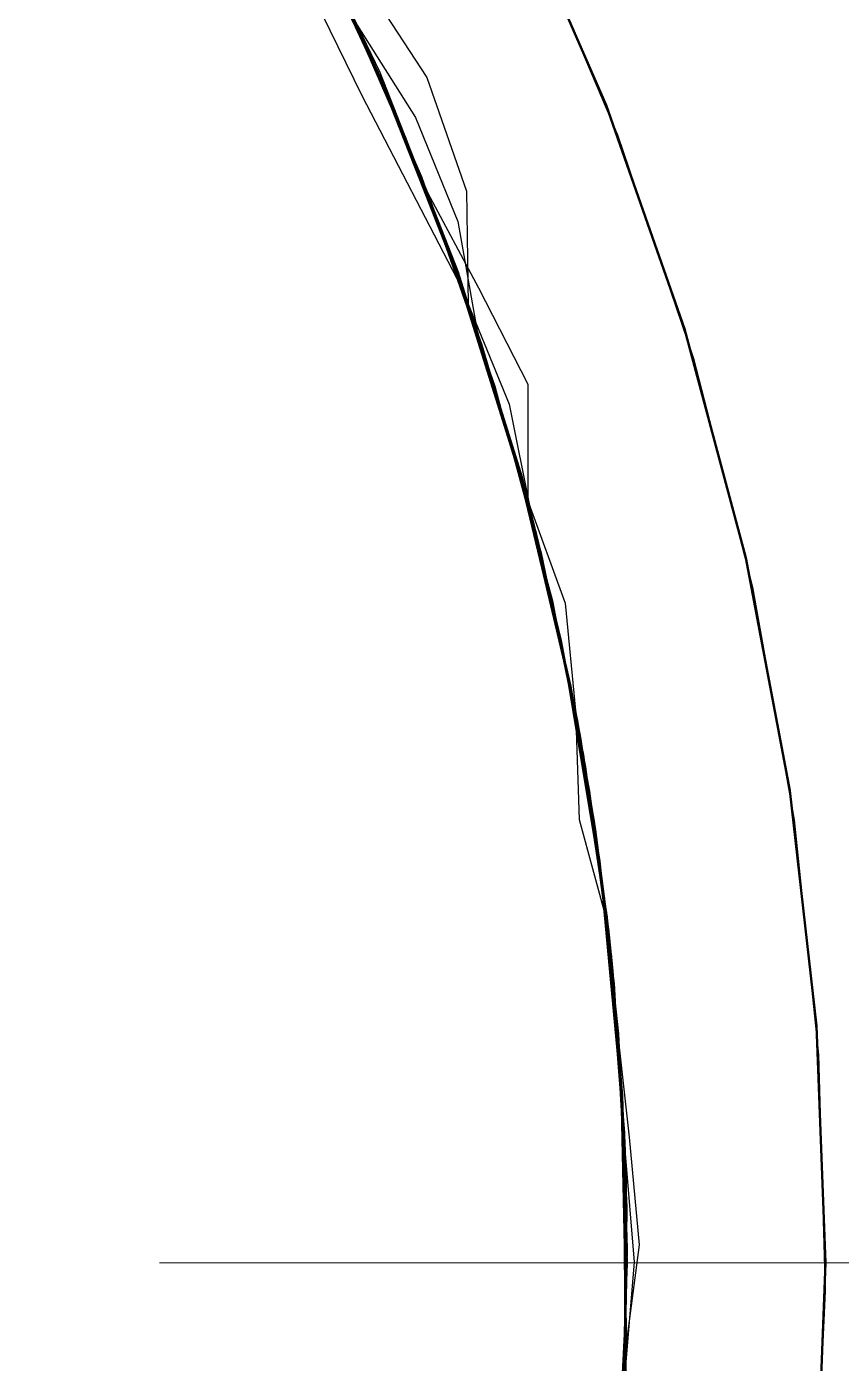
# Model space of a CAD drawing. Header units: millimetres. Extents: x 0 to 420, y 0 to 297.
# Drawn here: x 197.492 to 198.52, y 266.873 to 268.56 of the extents above; entities that cross this region are included whole.
import ezdxf

# ---------------------------------------------------------------- set-up
doc = ezdxf.new("R2010")
doc.units = ezdxf.units.MM
doc.linetypes.add('CENTER', pattern=[5.08, 3.175, -0.635, 0.635, -0.635])
doc.linetypes.add('DASHED', pattern=[1.524, 1.27, -0.254])
for name, color, linetype, lineweight in [('CENTER', 1, 'CENTER', 18), ('HIDDEN', 8, 'DASHED', 25), ('VISIBLE', 7, 'CONTINUOUS', 50)]:
    doc.layers.add(name, color=color, linetype=linetype, lineweight=lineweight)

msp = doc.modelspace()

# ---------------------------------------------------------------- linework, layer by layer
at = {"layer": 'CENTER'}
msp.add_line((187.49999, 266.99999), (201.50001, 266.99999), dxfattribs=at)
at = {"layer": 'HIDDEN'}
for points in [[(197.80932, 268.765), (197.92713, 268.52244)], [(197.81521, 268.75267), (197.91194, 268.55601)], [(197.81631, 268.74974), (197.93377, 268.50512)], [(197.82064, 268.74698), (197.93783, 268.50291)], [(197.82065, 268.74177), (197.93794, 268.49622)], [(197.82081, 268.74117), (197.93806, 268.49554)], [(197.8215, 268.7397), (197.9388, 268.49387)], [(197.82329, 268.73888), (197.94025, 268.49348)], [(197.82475, 268.7334), (197.94191, 268.48688)], [(197.82509, 268.73326), (197.94225, 268.487)], [(197.82567, 268.73156), (197.94281, 268.48496)], [(197.82624, 268.73095), (197.94325, 268.4845)], [(197.82692, 268.73207), (197.9436, 268.48577)], [(197.827, 268.72924), (197.94398, 268.48252)], [(197.82703, 268.7299), (197.94416, 268.48318)], [(197.82707, 268.73003), (197.94435, 268.48288)], [(197.82756, 268.72912), (197.94443, 268.4827)], [(197.82789, 268.72984), (197.9445, 268.48333)], [(197.82851, 268.72614), (197.94553, 268.47903)], [(197.82873, 268.72672), (197.94559, 268.47995)], [(197.82878, 268.7261), (197.94567, 268.47919)], [(197.82895, 268.72642), (197.94569, 268.47973)], [(197.82908, 268.7253), (197.94595, 268.47822)], [(197.82949, 268.7254), (197.9456, 268.47997)], [(197.82958, 268.72504), (197.94645, 268.47771)], [(197.82977, 268.72486), (197.94649, 268.4779)], [(197.82983, 268.72477), (197.94688, 268.47703)], [(197.82994, 268.72433), (197.94647, 268.47732)], [(197.84891, 268.7232), (197.99719, 268.49634)], [(197.79524, 268.7186), (197.91541, 268.47342)], [(197.831, 268.72235), (197.94756, 268.47536)], [(197.83117, 268.72125), (197.94799, 268.47353)], [(197.83126, 268.72196), (197.94806, 268.47423)], [(197.83139, 268.7214), (197.94795, 268.47405)], [(197.83144, 268.72156), (197.94805, 268.47427)], [(197.83211, 268.72034), (197.94856, 268.47307)], [(197.8322, 268.72017), (197.94867, 268.47286)], [(197.83294, 268.71826), (197.95026, 268.46842)], [(197.83323, 268.71796), (197.94955, 268.47055)], [(197.83349, 268.71763), (197.94975, 268.47019)], [(197.8336, 268.71743), (197.94996, 268.46977)], [(197.83362, 268.71691), (197.95012, 268.46917)], [(197.83387, 268.7167), (197.95051, 268.46842)], [(197.83427, 268.71617), (197.95052, 268.46862)], [(197.83448, 268.71572), (197.95091, 268.46745)], [(197.83518, 268.71436), (197.95148, 268.4662)], [(197.83519, 268.71435), (197.95116, 268.46697)], [(197.8352, 268.71433), (197.95147, 268.46624)], [(197.83523, 268.71427), (197.95132, 268.46659)], [(197.83531, 268.71376), (197.95165, 268.46554)], [(197.83534, 268.71409), (197.95161, 268.46596)], [(197.83535, 268.71403), (197.95145, 268.46603)], [(197.83546, 268.71383), (197.95177, 268.46553)], [(197.8358, 268.71314), (197.95268, 268.46335)], [(197.83581, 268.71288), (197.95403, 268.45984)], [(197.83605, 268.71266), (197.95208, 268.4648)], [(197.83612, 268.71241), (197.95257, 268.46356)], [(197.83621, 268.71237), (197.95205, 268.46487)], [(197.83636, 268.71207), (197.95276, 268.46319)], [(197.83653, 268.71173), (197.95306, 268.46249)], [(197.83675, 268.71147), (197.953, 268.46294)], [(197.83677, 268.71118), (197.95383, 268.46064)], [(197.83682, 268.71118), (197.95267, 268.46342)], [(197.83699, 268.71081), (197.95325, 268.46199)], [(197.83716, 268.7101), (197.95471, 268.45821)], [(197.83835, 268.70758), (197.95532, 268.45653)], [(197.83862, 268.70775), (197.95454, 268.4591)], [(197.83915, 268.70662), (197.95557, 268.45654)], [(197.83936, 268.70623), (197.95549, 268.45673)], [(197.83949, 268.70595), (197.95536, 268.45704)], [(197.83941, 268.7055), (197.95574, 268.45581)], [(197.8399, 268.70521), (197.95576, 268.45617)], [(197.84008, 268.70481), (197.95604, 268.45543)], [(197.8402, 268.70463), (197.95633, 268.45476)], [(197.84025, 268.70446), (197.95678, 268.4539)], [(197.84045, 268.70414), (197.95633, 268.45486)], [(197.84058, 268.70385), (197.95642, 268.45452)], [(197.84254, 268.69997), (197.9582, 268.45029)], [(197.84495, 268.69532), (197.96062, 268.44455)], [(197.8453, 268.69455), (197.9282, 268.51987)], [(197.84801, 268.68907), (197.96171, 268.44179)], [(198.1214, 268.69867), (198.23791, 268.42408)], [(197.85079, 268.68366), (197.96522, 268.43342)], [(197.85361, 268.67805), (197.96706, 268.42895)], [(197.85551, 268.67461), (197.97004, 268.42203)], [(197.85733, 268.67057), (197.9709, 268.41963)], [(197.87807, 268.62824), (197.99031, 268.37122)], [(197.87892, 268.62647), (197.99103, 268.36937)], [(197.90926, 268.56231), (197.98302, 268.44585)], [(197.91194, 268.55601), (197.99701, 268.35403)], [(197.92713, 268.52244), (198.02721, 268.27173)], [(197.9282, 268.51987), (198.00198, 268.34114)], [(197.93377, 268.50512), (198.03338, 268.2524)], [(197.93783, 268.50291), (198.03694, 268.25086)], [(197.93794, 268.49622), (198.03726, 268.24265)], [(197.93806, 268.49554), (198.03733, 268.24191)], [(197.9388, 268.49387), (198.03809, 268.24003)], [(197.94025, 268.49348), (198.03911, 268.24007)], [(197.94191, 268.48688), (198.04098, 268.23244)], [(197.94225, 268.487), (198.04127, 268.23292)], [(197.99719, 268.49634), (198.04725, 268.35283)], [(197.91541, 268.47342), (198.0411, 268.23137)], [(197.94281, 268.48496), (198.04182, 268.23049)], [(197.94325, 268.4845), (198.0421, 268.2303)], [(197.9436, 268.48577), (198.04207, 268.23148)], [(197.94398, 268.48252), (198.04279, 268.22803)], [(197.94416, 268.48318), (198.043, 268.22866)], [(197.94435, 268.48288), (198.04328, 268.22789)], [(197.94443, 268.4827), (198.04321, 268.22804)], [(197.9445, 268.48333), (198.04288, 268.22882)], [(197.94553, 268.47903), (198.04428, 268.22418)], [(197.94559, 268.47995), (198.0441, 268.22548)], [(197.9456, 268.47997), (198.04362, 268.22688)], [(197.94567, 268.47919), (198.04427, 268.22462)], [(197.94569, 268.47973), (198.0442, 268.22516)], [(197.94595, 268.47822), (198.04455, 268.22345)], [(197.94645, 268.47771), (197.99808, 268.35097)], [(197.94647, 268.47732), (198.04479, 268.22243)], [(197.94649, 268.4779), (198.04496, 268.22301)], [(197.94688, 268.47703), (198.0455, 268.22147)], [(197.94756, 268.47536), (198.04573, 268.22077)], [(197.94795, 268.47405), (198.04621, 268.21892)], [(197.94799, 268.47353), (198.04644, 268.21809)], [(197.94805, 268.47427), (198.04637, 268.21889)], [(197.94806, 268.47423), (198.04658, 268.21828)], [(197.94856, 268.47307), (198.04678, 268.21772)], [(197.94867, 268.47286), (198.04685, 268.21766)], [(197.94955, 268.47055), (198.0475, 268.21551)], [(197.94975, 268.47019), (198.04803, 268.21368)], [(197.94996, 268.46977), (198.04792, 268.21443)], [(197.95012, 268.46917), (198.04807, 268.21396)], [(197.95026, 268.46842), (198.04905, 268.21037)], [(197.95051, 268.46842), (198.04868, 268.21232)], [(197.95052, 268.46862), (198.04842, 268.21327)], [(197.95091, 268.46745), (198.04921, 268.21027)], [(197.95116, 268.46697), (198.04874, 268.212)], [(197.95132, 268.46659), (198.04901, 268.21109)], [(197.95145, 268.46603), (198.04921, 268.20994)], [(197.95147, 268.46624), (198.04932, 268.21032)], [(197.95148, 268.4662), (198.0494, 268.21006)], [(197.95161, 268.46596), (198.04945, 268.20995)], [(197.95165, 268.46554), (198.04949, 268.20972)], [(197.95177, 268.46553), (198.04962, 268.20941)], [(197.95205, 268.46487), (198.04954, 268.20966)], [(197.95208, 268.4648), (198.04969, 268.2093)], [(197.95257, 268.46356), (198.05049, 268.20687)], [(197.95267, 268.46342), (198.0501, 268.20801)], [(197.95268, 268.46335), (198.05104, 268.20521)], [(197.95276, 268.46319), (198.05061, 268.20649)], [(197.953, 268.46294), (198.0507, 268.2066)], [(197.95306, 268.46249), (198.05099, 268.20542)], [(197.95325, 268.46199), (198.05101, 268.20529)], [(197.95383, 268.46064), (198.05206, 268.20229)], [(197.95403, 268.45984), (198.05342, 268.19789)], [(197.95454, 268.4591), (198.05201, 268.2025)], [(197.95471, 268.45821), (198.05332, 268.19829)], [(197.95532, 268.45653), (198.05349, 268.19756)], [(197.95536, 268.45704), (198.05272, 268.20029)], [(197.95549, 268.45673), (198.05297, 268.19948)], [(197.95557, 268.45654), (198.05334, 268.19845)], [(197.95574, 268.45581), (198.05341, 268.19833)], [(197.95576, 268.45617), (198.05312, 268.19918)], [(197.95604, 268.45543), (198.05339, 268.19828)], [(197.95633, 268.45486), (198.05367, 268.19759)], [(197.95633, 268.45476), (198.05377, 268.19715)], [(197.95642, 268.45452), (198.05365, 268.1975)], [(197.95678, 268.4539), (198.05441, 268.19568)], [(197.9582, 268.45029), (198.05527, 268.19271)], [(197.96062, 268.44455), (198.05745, 268.18613)], [(197.96171, 268.44179), (198.05708, 268.18721)], [(197.98302, 268.44585), (198.03648, 268.31467)], [(197.96522, 268.43342), (198.06102, 268.17542)], [(197.96706, 268.42895), (198.06209, 268.17212)], [(197.97004, 268.42203), (198.06545, 268.16202)], [(197.9709, 268.41963), (198.06574, 268.16104)], [(198.23791, 268.42408), (198.33364, 268.14158)], [(197.99031, 268.37122), (198.08303, 268.10653)], [(197.99103, 268.36937), (198.08362, 268.10462)], [(197.99701, 268.35403), (198.07014, 268.14743)], [(198.04725, 268.35283), (198.04933, 268.20987)], [(197.99808, 268.35097), (198.06249, 268.23074)], [(198.00198, 268.34114), (198.06645, 268.15884)], [(198.03648, 268.31467), (198.06092, 268.1761)], [(198.02721, 268.27173), (198.10908, 268.01416)], [(198.03338, 268.2524), (198.11464, 267.99292)], [(198.03694, 268.25086), (198.11748, 267.99209)], [(198.03726, 268.24265), (198.11807, 267.98245)], [(198.03733, 268.24191), (198.11811, 267.98165)], [(198.03809, 268.24003), (198.11887, 267.97957)], [(198.03911, 268.24007), (198.11937, 267.97993)], [(198.04098, 268.23244), (198.1214, 267.9715)], [(198.0411, 268.23137), (198.12144, 267.97033)], [(198.04127, 268.23292), (198.12159, 267.97249)], [(198.04182, 268.23049), (198.12213, 267.96963)], [(198.04207, 268.23148), (198.12183, 267.97051)], [(198.0421, 268.2303), (198.12224, 267.9698)], [(198.04279, 268.22803), (198.12286, 267.96726)], [(198.04288, 268.22882), (198.12253, 267.96765)], [(198.043, 268.22866), (198.12303, 267.96752)], [(198.04321, 268.22804), (198.1234, 267.96608)], [(198.04328, 268.22789), (198.12334, 267.96641)], [(198.04362, 268.22688), (198.12308, 267.96735)], [(198.0441, 268.22548), (198.124, 267.96364)], [(198.0442, 268.22516), (198.12394, 267.9641)], [(198.04427, 268.22462), (198.12399, 267.9639)], [(198.04428, 268.22418), (198.12415, 267.96307)], [(198.04455, 268.22345), (198.1243, 267.96249)], [(198.04479, 268.22243), (198.12438, 267.96104)], [(198.04496, 268.22301), (198.12462, 267.96156)], [(198.0455, 268.22147), (198.12518, 267.95943)], [(198.04573, 268.22077), (198.1251, 267.95951)], [(198.04621, 268.21892), (198.12563, 267.95744)], [(198.04637, 268.21889), (198.12591, 267.9567)], [(198.04644, 268.21809), (198.12593, 267.95645)], [(198.04658, 268.21828), (198.12619, 267.95564)], [(198.04678, 268.21772), (198.12614, 267.95581)], [(198.04685, 268.21766), (198.1262, 267.95593)], [(198.06249, 268.23074), (198.12483, 268.10921)], [(198.0475, 268.21551), (198.12654, 267.95431)], [(198.04792, 268.21443), (198.127, 267.95268)], [(198.04803, 268.21368), (198.12751, 267.94979)], [(198.04807, 268.21396), (198.12702, 267.95246)], [(198.04842, 268.21327), (198.12743, 267.95149)], [(198.04868, 268.21232), (198.10102, 268.08415)], [(198.04874, 268.212), (198.12747, 267.95077)], [(198.04901, 268.21109), (198.12786, 267.94887)], [(198.04905, 268.21037), (198.12863, 267.94573)], [(198.04921, 268.21027), (198.12857, 267.94594)], [(198.04921, 268.20994), (198.12808, 267.94728)], [(198.04932, 268.21032), (198.12822, 267.94792)], [(198.04933, 268.20987), (198.12833, 267.94733)], [(198.0494, 268.21006), (198.12836, 267.94739)], [(198.04945, 268.20995), (198.12835, 267.94743)], [(198.04949, 268.20972), (198.12824, 267.94781)], [(198.04954, 268.20966), (198.12818, 267.94807)], [(198.04962, 268.20941), (198.1285, 267.94682)], [(198.04969, 268.2093), (198.12837, 267.9475)], [(198.0501, 268.20801), (198.12863, 267.94632)], [(198.05049, 268.20687), (198.12933, 267.94372)], [(198.05061, 268.20649), (198.1294, 267.94335)], [(198.0507, 268.2066), (198.12936, 267.94376)], [(198.05099, 268.20542), (198.12977, 267.94199)], [(198.05101, 268.20529), (198.12973, 267.94206)], [(198.05104, 268.20521), (198.13019, 267.9403)], [(198.05201, 268.2025), (198.13047, 267.93929)], [(198.05206, 268.20229), (198.13094, 267.93762)], [(198.05272, 268.20029), (198.13101, 267.93714)], [(198.05297, 268.19948), (198.13133, 267.93583)], [(198.05312, 268.19918), (198.13141, 267.9356)], [(198.05332, 268.19829), (198.13237, 267.93196)], [(198.05334, 268.19845), (198.13186, 267.93386)], [(198.05339, 268.19828), (198.13163, 267.93473)], [(198.05341, 268.19833), (198.13185, 267.93444)], [(198.05342, 268.19789), (198.13308, 267.92898)], [(198.05349, 268.19756), (198.13224, 267.93222)], [(198.05365, 268.1975), (198.13179, 267.93412)], [(198.05367, 268.19759), (198.13191, 267.93369)], [(198.05377, 268.19715), (198.13201, 267.93319)], [(198.05441, 268.19568), (198.13268, 267.93122)], [(198.05527, 268.19271), (198.1332, 267.92862)], [(198.05708, 268.18721), (198.1337, 267.92659)], [(198.05745, 268.18613), (198.13498, 267.92145)], [(198.06092, 268.1761), (198.13774, 267.9108)], [(198.06102, 268.17542), (198.13766, 267.91097)], [(198.06209, 268.17212), (198.13816, 267.90891)], [(198.06545, 268.16202), (198.14134, 267.896)], [(198.06574, 268.16104), (198.14136, 267.89608)], [(198.06645, 268.15884), (198.12144, 267.97345)], [(198.07014, 268.14743), (198.13108, 267.9369)], [(198.33364, 268.14158), (198.40805, 267.85273)], [(198.08303, 268.10653), (198.15571, 267.83565)], [(198.08362, 268.10462), (198.15616, 267.83368)], [(198.12483, 268.10921), (198.12483, 267.96059)], [(198.10102, 268.08415), (198.12783, 267.94974)], [(198.10908, 268.01416), (198.17235, 267.75106)], [(198.11464, 267.99292), (198.1771, 267.7281)], [(198.11748, 267.99209), (198.17905, 267.72792)], [(198.11807, 267.98245), (198.17996, 267.71708)], [(198.11811, 267.98165), (198.17995, 267.71623)], [(198.11887, 267.97957), (198.18066, 267.71397)], [(198.11937, 267.97993), (198.1806, 267.71445)], [(198.1214, 267.9715), (198.18269, 267.70558)], [(198.12144, 267.97345), (198.1668, 267.78546)], [(198.12144, 267.97033), (198.18268, 267.70433)], [(198.12159, 267.97249), (198.1827, 267.70722)], [(198.12183, 267.97051), (198.18248, 267.70426)], [(198.12213, 267.96963), (198.18323, 267.70388)], [(198.12224, 267.9698), (198.18318, 267.70458)], [(198.12253, 267.96765), (198.18304, 267.70119)], [(198.12286, 267.96726), (198.18369, 267.70174)], [(198.12303, 267.96752), (198.18396, 267.70057)], [(198.12308, 267.96735), (198.18357, 267.70271)], [(198.12334, 267.96641), (198.18412, 267.69986)], [(198.1234, 267.96608), (198.18435, 267.69848)], [(198.12394, 267.9641), (198.18448, 267.69796)], [(198.12399, 267.9639), (198.1844, 267.69789)], [(198.124, 267.96364), (198.18473, 267.69598)], [(198.12415, 267.96307), (198.17166, 267.83277)], [(198.1243, 267.96249), (198.18467, 267.69693)], [(198.12438, 267.96104), (198.1848, 267.69456)], [(198.12462, 267.96156), (198.18505, 267.69494)], [(198.12483, 267.96059), (198.18531, 267.69364)], [(198.1251, 267.95951), (198.1853, 267.69296)], [(198.12518, 267.95943), (198.18553, 267.6923)], [(198.12563, 267.95744), (198.18576, 267.69108)], [(198.12591, 267.9567), (198.18611, 267.68924)], [(198.12593, 267.95645), (198.18596, 267.69009)], [(198.12614, 267.95581), (198.18619, 267.68885)], [(198.12619, 267.95564), (198.18639, 267.68781)], [(198.1262, 267.95593), (198.18624, 267.68906)], [(198.12654, 267.95431), (198.18629, 267.68833)], [(198.127, 267.95268), (198.18679, 267.68584)], [(198.12702, 267.95246), (198.18679, 267.68563)], [(198.12743, 267.95149), (198.18711, 267.68464)], [(198.12747, 267.95077), (198.18697, 267.68463)], [(198.12751, 267.94979), (198.18755, 267.68036)], [(198.12783, 267.94974), (198.18754, 267.68206)], [(198.12786, 267.94887), (198.18743, 267.68146)], [(198.12808, 267.94728), (198.18762, 267.67955)], [(198.12818, 267.94807), (198.18756, 267.68145)], [(198.12822, 267.94792), (198.18775, 267.68045)], [(198.12824, 267.94781), (198.18764, 267.68078)], [(198.12833, 267.94733), (198.18791, 267.67979)], [(198.12835, 267.94743), (198.18787, 267.67978)], [(198.12836, 267.94739), (198.1879, 267.67966)], [(198.12837, 267.9475), (198.18775, 267.68076)], [(198.1285, 267.94682), (198.18799, 267.67914)], [(198.12857, 267.94594), (198.18837, 267.67621)], [(198.12863, 267.94632), (198.18788, 267.67972)], [(198.12863, 267.94573), (198.1885, 267.67605)], [(198.12933, 267.94372), (198.18868, 267.67552)], [(198.12936, 267.94376), (198.18855, 267.67579)], [(198.1294, 267.94335), (198.18872, 267.67515)], [(198.12973, 267.94206), (198.18899, 267.67367)], [(198.12977, 267.94199), (198.18901, 267.67363)], [(198.13019, 267.9403), (198.18963, 267.67021)], [(198.13047, 267.93929), (198.18947, 267.67088)], [(198.13094, 267.93762), (198.19006, 267.66811)], [(198.13101, 267.93714), (198.18982, 267.66911)], [(198.13108, 267.9369), (198.17961, 267.72316)], [(198.13133, 267.93583), (198.19015, 267.66716)], [(198.13141, 267.9356), (198.1902, 267.66684)], [(198.13163, 267.93473), (198.19036, 267.66617)], [(198.13179, 267.93412), (198.19042, 267.66578)], [(198.13185, 267.93444), (198.19066, 267.66551)], [(198.13186, 267.93386), (198.1907, 267.66429)], [(198.13191, 267.93369), (198.1906, 267.66459)], [(198.13201, 267.93319), (198.19068, 267.66427)], [(198.13224, 267.93222), (198.19115, 267.66202)], [(198.13237, 267.93196), (198.19142, 267.66083)], [(198.13268, 267.93122), (198.19122, 267.66193)], [(198.13308, 267.92898), (198.1924, 267.65497)], [(198.1332, 267.92862), (198.19155, 267.65952)], [(198.1337, 267.92659), (198.19123, 267.66121)], [(198.13498, 267.92145), (198.19283, 267.65191)], [(198.13766, 267.91097), (198.19473, 267.64144)], [(198.13774, 267.9108), (198.19477, 267.64089)], [(198.13816, 267.90891), (198.19484, 267.64073)], [(198.14134, 267.896), (198.19737, 267.62535)], [(198.14136, 267.89608), (198.19735, 267.62611)], [(198.40805, 267.85273), (198.46073, 267.55914)], [(198.15571, 267.83565), (198.20794, 267.56009)], [(198.15616, 267.83368), (198.20824, 267.55808)], [(198.17166, 267.83277), (198.18461, 267.69721)], [(198.1668, 267.78546), (198.20242, 267.59537)], [(198.17235, 267.75106), (198.21671, 267.48385)], [(198.1771, 267.7281), (198.22041, 267.45942)], [(198.17905, 267.72792), (198.22135, 267.45972)], [(198.17961, 267.72316), (198.21558, 267.50694)], [(198.17995, 267.71623), (198.22251, 267.44719)], [(198.17996, 267.71708), (198.22255, 267.44808)], [(198.1806, 267.71445), (198.22249, 267.44502)], [(198.18066, 267.71397), (198.22308, 267.44478)], [(198.18248, 267.70426), (198.2237, 267.43414)], [(198.18268, 267.70433), (198.22444, 267.43495)], [(198.18269, 267.70558), (198.22445, 267.43627)], [(198.1827, 267.70722), (198.22428, 267.43838)], [(198.18304, 267.70119), (198.2241, 267.43086)], [(198.18318, 267.70458), (198.22455, 267.43613)], [(198.18323, 267.70388), (198.2247, 267.43489)], [(198.18357, 267.70271), (198.2248, 267.4339)], [(198.18369, 267.70174), (198.22491, 267.43311)], [(198.18396, 267.70057), (198.2253, 267.42949)], [(198.18412, 267.69986), (198.22531, 267.42964)], [(198.18435, 267.69848), (198.22561, 267.42692)], [(198.1844, 267.69789), (198.22532, 267.42612)], [(198.18448, 267.69796), (198.22548, 267.42814)], [(198.18461, 267.69721), (198.18937, 267.5596)], [(198.18467, 267.69693), (198.2255, 267.42795)], [(198.18473, 267.69598), (198.2258, 267.42426)], [(198.1848, 267.69456), (198.2257, 267.42446)], [(198.18505, 267.69494), (198.22589, 267.42457)], [(198.18531, 267.69364), (198.22613, 267.42301)], [(198.1853, 267.69296), (198.22597, 267.42266)], [(198.18553, 267.6923), (198.22624, 267.42147)], [(198.18576, 267.69108), (198.22625, 267.42132)], [(198.18596, 267.69009), (198.22646, 267.41942)], [(198.18611, 267.68924), (198.22663, 267.41807)], [(198.18619, 267.68885), (198.2266, 267.41832)], [(198.18624, 267.68906), (198.22665, 267.41846)], [(198.18629, 267.68833), (198.22655, 267.4188)], [(198.18639, 267.68781), (198.22683, 267.4163)], [(198.18679, 267.68584), (198.22695, 267.41525)], [(198.18679, 267.68563), (198.22696, 267.41502)], [(198.18697, 267.68463), (198.22697, 267.41495)], [(198.18711, 267.68464), (198.22715, 267.41411)], [(198.18743, 267.68146), (198.22737, 267.41038)], [(198.18754, 267.68206), (198.21, 267.54674)], [(198.18755, 267.68036), (198.22768, 267.4071)], [(198.18756, 267.68145), (198.22739, 267.4112)], [(198.18762, 267.67955), (198.22748, 267.40823)], [(198.18764, 267.68078), (198.22743, 267.41)], [(198.18775, 267.68076), (198.22751, 267.41048)], [(198.18775, 267.68045), (198.22759, 267.40934)], [(198.18787, 267.67978), (198.22769, 267.40847)], [(198.18788, 267.67972), (198.22757, 267.40958)], [(198.1879, 267.67966), (198.22771, 267.40836)], [(198.18791, 267.67979), (198.22776, 267.40863)], [(198.18799, 267.67914), (198.22777, 267.40777)], [(198.18837, 267.67621), (198.2282, 267.40278)], [(198.1885, 267.67605), (198.22832, 267.4029)], [(198.18855, 267.67579), (198.22797, 267.40409)], [(198.18868, 267.67552), (198.22822, 267.40373)], [(198.18872, 267.67515), (198.22825, 267.40334)], [(198.18899, 267.67367), (198.22845, 267.40153)], [(198.18901, 267.67363), (198.22842, 267.40181)], [(198.18947, 267.67088), (198.22866, 267.39874)], [(198.18963, 267.67021), (198.229, 267.39651)], [(198.18982, 267.66911), (198.22884, 267.39782)], [(198.19006, 267.66811), (198.22916, 267.39524)], [(198.19015, 267.66716), (198.22913, 267.39487)], [(198.1902, 267.66684), (198.22913, 267.39438)], [(198.19036, 267.66617), (198.22925, 267.394)], [(198.19042, 267.66578), (198.22926, 267.39387)], [(198.1906, 267.66459), (198.2294, 267.39178)], [(198.19066, 267.66551), (198.2295, 267.39295)], [(198.19068, 267.66427), (198.22947, 267.3918)], [(198.1907, 267.66429), (198.22954, 267.39121)], [(198.19115, 267.66202), (198.22992, 267.38848)], [(198.19122, 267.66193), (198.2298, 267.38924)], [(198.19123, 267.66121), (198.2294, 267.39237)], [(198.19142, 267.66083), (198.23018, 267.38645)], [(198.19155, 267.65952), (198.22998, 267.38697)], [(198.1924, 267.65497), (198.23102, 267.37763)], [(198.19283, 267.65191), (198.23074, 267.37889)], [(198.19473, 267.64144), (198.23188, 267.36822)], [(198.19477, 267.64089), (198.23179, 267.36778)], [(198.19484, 267.64073), (198.2318, 267.36903)], [(198.19735, 267.62611), (198.23338, 267.3525)], [(198.19737, 267.62535), (198.23333, 267.3515)], [(198.20242, 267.59537), (198.22819, 267.40369)], [(198.18937, 267.5596), (198.22561, 267.42656)], [(198.20794, 267.56009), (198.23943, 267.2814)], [(198.46073, 267.55914), (198.49138, 267.26244)], [(198.20824, 267.55808), (198.23958, 267.27936)], [(198.21, 267.54674), (198.22749, 267.41067)], [(198.21558, 267.50694), (198.23885, 267.28899)], [(198.21671, 267.48385), (198.24193, 267.214)], [(198.22041, 267.45942), (198.24432, 267.18843)], [(198.22135, 267.45972), (198.24415, 267.18886)], [(198.22249, 267.44502), (198.24483, 267.17309)], [(198.22251, 267.44719), (198.24551, 267.17615)], [(198.22255, 267.44808), (198.24556, 267.17706)], [(198.22308, 267.44478), (198.24585, 267.1736)], [(198.2237, 267.43414), (198.24529, 267.16164)], [(198.2241, 267.43086), (198.23727, 267.29471)], [(198.22428, 267.43838), (198.24628, 267.16671)], [(198.22444, 267.43495), (198.2464, 267.16388)], [(198.22445, 267.43627), (198.24635, 267.1652)], [(198.22455, 267.43613), (198.24636, 267.16519)], [(198.2247, 267.43489), (198.24641, 267.16393)], [(198.2248, 267.4339), (198.24646, 267.16226)], [(198.22491, 267.43311), (198.24648, 267.16237)], [(198.2253, 267.42949), (198.24674, 267.15595)], [(198.22531, 267.42964), (198.2467, 267.15715)], [(198.22532, 267.42612), (198.24631, 267.1507)], [(198.22548, 267.42814), (198.24675, 267.15611)], [(198.2255, 267.42795), (198.24673, 267.1567)], [(198.22561, 267.42692), (198.24688, 267.15302)], [(198.22561, 267.42656), (198.24681, 267.15236)], [(198.2257, 267.42446), (198.24685, 267.15228)], [(198.2258, 267.42426), (198.2469, 267.1502)], [(198.22589, 267.42457), (198.24692, 267.1519)], [(198.22597, 267.42266), (198.24688, 267.15011)], [(198.22613, 267.42301), (198.24708, 267.15011)], [(198.22624, 267.42147), (198.24707, 267.14836)], [(198.22625, 267.42132), (198.24701, 267.14926)], [(198.22646, 267.41942), (198.24715, 267.14592)], [(198.22655, 267.4188), (198.24712, 267.14713)], [(198.2266, 267.41832), (198.24717, 267.14569)], [(198.22663, 267.41807), (198.24721, 267.14469)], [(198.22665, 267.41846), (198.24719, 267.14556)], [(198.22683, 267.4163), (198.24729, 267.14261)], [(198.22695, 267.41525), (198.24727, 267.14234)], [(198.22696, 267.41502), (198.24731, 267.14217)], [(198.22697, 267.41495), (198.24727, 267.14311)], [(198.22715, 267.41411), (198.24733, 267.14132)], [(198.22737, 267.41038), (198.24744, 267.13714)], [(198.22739, 267.4112), (198.24743, 267.13873)], [(198.22743, 267.41), (198.2474, 267.137)], [(198.22748, 267.40823), (198.24745, 267.1348)], [(198.22749, 267.41067), (198.24747, 267.13701)], [(198.22751, 267.41048), (198.24746, 267.13801)], [(198.22757, 267.40958), (198.24749, 267.13731)], [(198.22759, 267.40934), (198.24754, 267.13599)], [(198.22768, 267.4071), (198.24761, 267.13169)], [(198.22769, 267.40847), (198.24757, 267.13448)], [(198.22771, 267.40836), (198.24758, 267.13493)], [(198.22776, 267.40863), (198.24766, 267.13529)], [(198.22777, 267.40777), (198.2476, 267.13416)], [(198.22797, 267.40409), (198.24742, 267.1301)], [(198.22819, 267.40369), (198.24405, 267.21095)], [(198.2282, 267.40278), (198.24781, 267.12727)], [(198.22822, 267.40373), (198.24775, 267.12982)], [(198.22825, 267.40334), (198.24777, 267.12936)], [(198.22832, 267.4029), (198.2479, 267.12778)], [(198.22842, 267.40181), (198.24782, 267.12797)], [(198.22845, 267.40153), (198.24786, 267.12709)], [(198.22866, 267.39874), (198.24782, 267.12439)], [(198.22884, 267.39782), (198.24792, 267.12493)], [(198.229, 267.39651), (198.24807, 267.12074)], [(198.22913, 267.39487), (198.24806, 267.12039)], [(198.22913, 267.39438), (198.24799, 267.1198)], [(198.22916, 267.39524), (198.2481, 267.12049)], [(198.22925, 267.394), (198.24809, 267.11968)], [(198.22926, 267.39387), (198.24809, 267.11981)], [(198.2294, 267.39237), (198.24802, 267.12135)], [(198.2294, 267.39178), (198.24808, 267.11684)], [(198.22947, 267.3918), (198.24818, 267.11722)], [(198.2295, 267.39295), (198.24818, 267.11819)], [(198.22954, 267.39121), (198.2482, 267.11614)], [(198.2298, 267.38924), (198.24825, 267.11458)], [(198.22992, 267.38848), (198.2484, 267.11308)], [(198.22998, 267.38697), (198.24831, 267.11262)], [(198.23018, 267.38645), (198.24853, 267.11038)], [(198.23074, 267.37889), (198.24851, 267.10382)], [(198.23102, 267.37763), (198.2488, 267.09867)], [(198.23179, 267.36778), (198.24867, 267.09288)], [(198.2318, 267.36903), (198.24875, 267.09523)], [(198.23188, 267.36822), (198.24886, 267.09276)], [(198.23333, 267.3515), (198.24906, 267.07584)], [(198.23338, 267.3525), (198.24921, 267.07664)], [(198.23727, 267.29471), (198.25244, 267.15869)], [(198.23885, 267.28899), (198.24935, 267.07004)], [(198.23943, 267.2814), (198.25, 267.00114)], [(198.23958, 267.27936), (198.25, 266.99908)], [(198.49138, 267.26244), (198.49984, 266.96428)], [(198.24193, 267.214), (198.24787, 266.94303)], [(198.24405, 267.21095), (198.24996, 267.01767)], [(198.24415, 267.18886), (198.24737, 266.91678)], [(198.24432, 267.18843), (198.24862, 266.91675)], [(198.24483, 267.17309), (198.24748, 266.90015)], [(198.24551, 267.17615), (198.24875, 266.90479)], [(198.24556, 267.17706), (198.2488, 266.9057)], [(198.24585, 267.1736), (198.24872, 266.90212)], [(198.24529, 267.16164), (198.24715, 266.88827)], [(198.24628, 267.16671), (198.24849, 266.89385)], [(198.24635, 267.1652), (198.24836, 266.89313)], [(198.24636, 267.16519), (198.24847, 266.89315)], [(198.2464, 267.16388), (198.24843, 266.89212)], [(198.24641, 267.16393), (198.24845, 266.89223)], [(198.24646, 267.16226), (198.24834, 266.8895)], [(198.24648, 267.16237), (198.24841, 266.89078)], [(198.2467, 267.15715), (198.24819, 266.88383)], [(198.24673, 267.1567), (198.24822, 266.88459)], [(198.24674, 267.15595), (198.24813, 266.88157)], [(198.24675, 267.15611), (198.24819, 266.88331)], [(198.25244, 267.15869), (198.26504, 267.02285)], [(198.24631, 267.1507), (198.2471, 266.87378)], [(198.24681, 267.15236), (198.24787, 266.87661)], [(198.24685, 267.15228), (198.24806, 266.87955)], [(198.24688, 267.15302), (198.24805, 266.87834)], [(198.24688, 267.15011), (198.24792, 266.87683)], [(198.2469, 267.1502), (198.2479, 266.8754)], [(198.24692, 267.1519), (198.24803, 266.87837)], [(198.24701, 267.14926), (198.24794, 266.87636)], [(198.24707, 267.14836), (198.24791, 266.87441)], [(198.24708, 267.15011), (198.24802, 266.8764)], [(198.24712, 267.14713), (198.24791, 266.87471)], [(198.24715, 267.14592), (198.24779, 266.8713)], [(198.24717, 267.14569), (198.24783, 266.87242)], [(198.24719, 267.14556), (198.24775, 266.87178)], [(198.24721, 267.14469), (198.24778, 266.87061)], [(198.24727, 267.14311), (198.24776, 266.87051)], [(198.24727, 267.14234), (198.24763, 266.86858)], [(198.24729, 267.14261), (198.24769, 266.86821)], [(198.24731, 267.14217), (198.2477, 266.86858)], [(198.24733, 267.14132), (198.24754, 266.86768)], [(198.24747, 267.13701), (198.24738, 266.86251)], [(198.2474, 267.137), (198.24743, 266.86329)], [(198.24743, 267.13873), (198.24759, 266.86548)], [(198.24744, 267.13714), (198.24753, 266.86322)], [(198.24746, 267.13801), (198.25894, 267.00082)], [(198.24749, 267.13731), (198.24755, 266.86432)], [(198.24807, 267.12074), (198.24678, 266.84443)], [(198.24742, 267.1301), (198.24681, 266.85528)], [(198.24806, 267.12039), (198.24681, 266.84514)], [(198.2481, 267.12049), (198.24682, 266.8453)], [(198.24782, 267.12439), (198.24685, 266.84944)], [(198.24802, 267.12135), (198.24695, 266.84948)], [(198.24792, 267.12493), (198.24706, 266.85152)], [(198.24781, 267.12727), (198.24707, 266.85126)], [(198.24786, 267.12709), (198.24709, 266.85184)], [(198.24782, 267.12797), (198.24714, 266.85355)], [(198.2479, 267.12778), (198.24718, 266.85219)], [(198.24777, 267.12936), (198.24719, 266.85468)], [(198.24775, 267.12982), (198.2472, 266.8553)], [(198.24757, 267.13448), (198.24722, 266.85733)], [(198.24761, 267.13169), (198.24724, 266.85573)], [(198.2476, 267.13416), (198.24738, 266.85979)], [(198.24745, 267.1348), (198.2474, 266.8607)], [(198.24758, 267.13493), (198.24742, 266.86083)], [(198.24754, 267.13599), (198.24748, 266.86176)], [(198.24766, 267.13529), (198.24751, 266.86118)], [(198.24851, 267.10382), (198.24603, 266.82811)], [(198.24853, 267.11038), (198.24645, 266.83411)], [(198.24831, 267.11262), (198.24651, 266.83819)], [(198.24825, 267.11458), (198.24653, 266.83939)], [(198.2484, 267.11308), (198.24655, 266.8373)], [(198.24808, 267.11684), (198.24657, 266.84141)], [(198.24818, 267.11819), (198.24661, 266.84266)], [(198.2482, 267.11614), (198.24661, 266.84054)], [(198.24799, 267.1198), (198.2467, 266.84472)], [(198.24818, 267.11722), (198.2467, 266.84197)], [(198.24809, 267.11968), (198.24678, 266.84464)], [(198.24809, 267.11981), (198.24681, 266.84504)], [(198.24875, 267.09523), (198.2453, 266.82022)], [(198.24867, 267.09288), (198.24537, 266.81758)], [(198.24886, 267.09276), (198.24552, 266.81652)], [(198.2488, 267.09867), (198.24575, 266.81973)], [(198.24906, 267.07584), (198.24451, 266.7998)], [(198.24921, 267.07664), (198.24467, 266.79997)], [(198.24935, 267.07004), (198.24703, 266.85085)], [(198.26504, 267.02285), (198.2471, 266.88453)], [(198.24996, 267.01767), (198.24589, 266.82436)], [(198.25, 266.99908), (198.23944, 266.7188)], [(198.25, 267.00114), (198.2396, 266.72087)], [(198.25894, 267.00082), (198.2475, 266.86476)], [(198.49984, 266.96428), (198.48606, 266.66632)], [(198.24787, 266.94303), (198.23448, 266.67255)], [(198.24737, 266.91678), (198.23099, 266.64493)], [(198.24872, 266.90212), (198.23157, 266.62982)], [(198.24875, 266.90479), (198.23215, 266.63456)], [(198.2488, 266.9057), (198.23217, 266.63495)], [(198.24862, 266.91675), (198.23319, 266.64609)], [(198.2471, 266.88453), (198.22891, 266.61156)], [(198.24715, 266.88827), (198.22926, 266.61559)], [(198.24819, 266.88383), (198.22978, 266.6111)], [(198.24822, 266.88459), (198.22998, 266.613)], [(198.24834, 266.8895), (198.2304, 266.61721)], [(198.24748, 266.90015), (198.23044, 266.62773)], [(198.24836, 266.89313), (198.23057, 266.6213)], [(198.24843, 266.89212), (198.23058, 266.61961)], [(198.24841, 266.89078), (198.23067, 266.61975)], [(198.24849, 266.89385), (198.23084, 266.62144)], [(198.24847, 266.89315), (198.23086, 266.62161)], [(198.24845, 266.89223), (198.24905, 266.75589)], [(198.2471, 266.87378), (198.22758, 266.59731)], [(198.24787, 266.87661), (198.22866, 266.60121)], [(198.24791, 266.87441), (198.22874, 266.60105)], [(198.2479, 266.8754), (198.22878, 266.60144)], [(198.24791, 266.87471), (198.22891, 266.60295)], [(198.24802, 266.8764), (198.22896, 266.6033)], [(198.24806, 266.87955), (198.22903, 266.60691)], [(198.24794, 266.87636), (198.22904, 266.60411)], [(198.24792, 266.87683), (198.22907, 266.60426)], [(198.24805, 266.87834), (198.2291, 266.60443)], [(198.24803, 266.87837), (198.22919, 266.60545)], [(198.24813, 266.88157), (198.22946, 266.60791)], [(198.24819, 266.88331), (198.22976, 266.61102)]]:
    msp.add_lwpolyline(points, dxfattribs=at)
at = {"layer": 'VISIBLE'}
for points in [[(198.10388, 268.73553), (198.2235, 268.46136)], [(198.2235, 268.46136), (198.32229, 268.17901)], [(198.32229, 268.17901), (198.39971, 267.89008)], [(198.39971, 267.89008), (198.45532, 267.59616)], [(198.45532, 267.59616), (198.48882, 267.29891)], [(198.48882, 267.29891), (198.5, 266.99999)], [(198.5, 266.99999), (198.48882, 266.70107)]]:
    msp.add_lwpolyline(points, dxfattribs=at)

doc.saveas('drawing.dxf')
